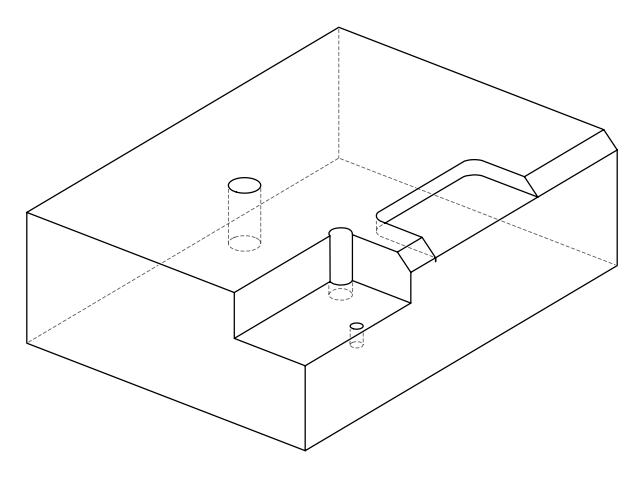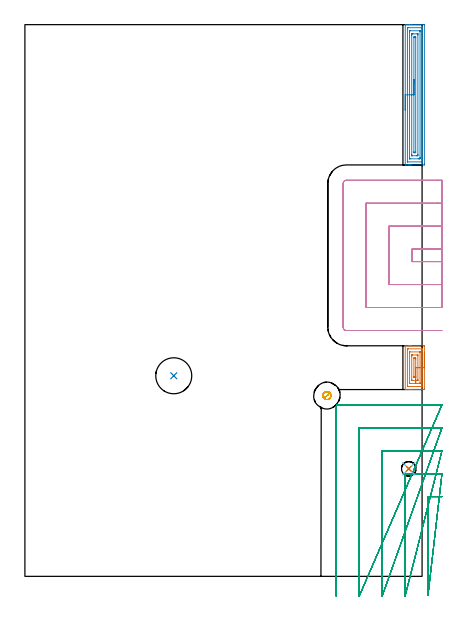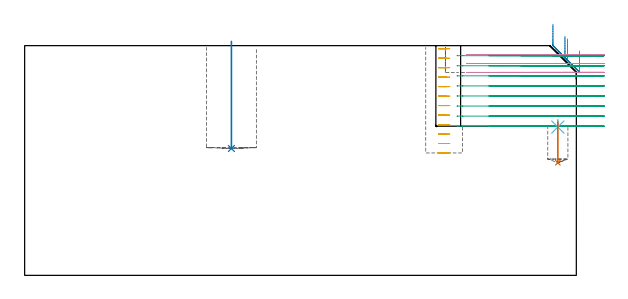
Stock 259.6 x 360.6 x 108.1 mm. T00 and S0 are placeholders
(PLAN: 8 operations, 5 tool changes, 30.5 min)
(1 AREA_MILL | FG_CHAMFER_SURFACE | UGT0205_001 | 1.37 min | 3278 mm3)
(2 AREA_MILL_1 | FG_CHAMFER_SURFACE_1 | UGT0205_001 | 3.89 min | 7686 mm3)
(3 MILL_OPEN_POCKET | POCKET_OPEN | UGT0201_094 | Follow Part, ap 5, ae 75% | 18.21 min | 304411 mm3)
(4 MILL_SLOT | SLOT_PARTIAL_RECTANGULAR | UGT0201_094 | Follow Part, ap 5, ae 75% | 5.36 min | 89890 mm3)
(5 MILL_BLIND_HOLE_FROM_SOLID_MATERIAL | STEP1POCKET | NXT0201_011 | Spiral | 1.33 min | 7589 mm3)
(6 SPOT_DRILL | STEP1POCKET_1 | NXT0321_9005460120000 | 0.04 min | 5 mm3)
(7 DRILL_BLIND_HOLE_INTO_CENTER | STEP1POCKET_1 | NXT0301_066 | 0.09 min | 1122 mm3)
(8 INDEXABLE_INSERT_DRILL_BLIND_HOLE_FROM_SOLID | STEP1POCKET_2 | NXT0302_018 | 0.2 min | 20863 mm3)
(TOOL UGT0205_001 | Chamfer Mill 20 x 3 x 45 deg. | D20 FL50 Z2)
(TOOL UGT0201_094 | End mill 20 mm | D20 FL38 Z4)
(TOOL NXT0201_011 | ENDMILL 12mm [2P460-1200-NA 1630] | D12 FL38 Z6)
(TOOL NXT0321_9005460120000 | NC Spot Drill, 142deg, 12mm, Carbide, Uncoated | D12 PA142 FL30 Z2)
(TOOL NXT0301_066 | Carbide Drill 9.5mm [860.1-0950-029A1-MM 2214] | D9.5 PA140 FL47 Z2)
(TOOL NXT0302_018 | Index. Insert Drill 23.5mm [880-D2350L25-03] | D23.5 PA176 FL71 Z2)
(OP 1 AREA_MILL)
G17 G21 G94 G90
T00 M6
G54
G17 G0 G90 X261.1 Y146.4 S1061 M3
G43 Z118.1 H0
Z105.6
G94 G1 Y146.362 Z104.728 F250.
Y146.248 Z103.863
Y146.059 Z103.012
Y145.797 Z102.18
Y145.463 Z101.374
Y145.06 Z100.6
Y144.592 Z99.864
Y144.06 Z99.172
Y143.471 Z98.529
Y142.828 Z97.939
Y142.136 Z97.408
Y141.4 Z96.94
Y140.626 Z96.537
Y139.82 Z96.203
Y138.988 Z95.941
Y138.136 Z95.752
Y137.272 Z95.638
Y136.4 Z95.6
Y122.64
X261.095 Y122.247 Z95.602
X261.091 Y122.11 Z95.605
X260.948 Y122.1 Z95.748
X252.638 Z104.055
X251.944 Z104.753
X251.753 Z104.944
X251.059 Z105.638
X250.868 Z105.828
X249.39 Z107.309
X249.099 Z107.6
X248.814 Y122.101 Z107.885
X248.606 Y122.11 Z108.092
X248.6 Y122.196 Z108.1
Y150.604
X248.606 Y150.69 Z108.092
X248.815 Y150.7 Z107.883
X250.486 Z106.213
X250.868 Z105.828
X251.059 Z105.638
X251.753 Z104.944
X251.944 Z104.753
X252.638 Z104.055
X260.601 Z96.095
X260.951 Y150.697 Z95.745
X261.091 Y150.69 Z95.605
X261.099 Y150.549 Z95.599
X261.1 Y150.16 Z95.6
Y136.4
X259.686 Z97.014
Y124.415
X259.684 Y124.201 Z97.016
X259.682 Y124.148 Z97.018
X259.679 Y124.126 Z97.021
X259.667 Y124.11 Z97.033
X259.46 Y124.106 Z97.24
X259.145 Y124.101 Z97.555
X250.297 Z106.403
X250.122 Y124.106 Z106.578
X250.066 Y124.11 Z106.634
X250.021 Y124.119 Z106.679
X250.014 Y124.415 Z106.686
Y148.385
X250.016 Y148.599 Z106.684
X250.018 Y148.652 Z106.682
X250.021 Y148.674 Z106.679
X250.033 Y148.69 Z106.667
X250.24 Y148.694 Z106.46
X250.555 Y148.699 Z106.145
X259.403 Z97.297
X259.578 Y148.694 Z97.122
X259.634 Y148.69 Z97.066
X259.679 Y148.681 Z97.021
X259.686 Y148.385 Z97.014
Y136.4
X258.272 Z98.428
X258.271 Y126.754 Z98.429
X258.266 Y126.191 Z98.434
X258.265 Y126.119 Z98.435
X258.128 Y126.107 Z98.572
X258.036 Y126.101 Z98.664
X251.663 Z105.037
X251.482 Y126.106 Z105.218
X251.435 Y126.11 Z105.265
X251.433 Y126.118 Z105.267
X251.43 Y126.144 Z105.27
X251.429 Y126.191 Z105.271
Y146.046
X251.434 Y146.609 Z105.266
X251.435 Y146.681 Z105.265
X251.572 Y146.693 Z105.128
X251.664 Y146.699 Z105.036
X258.037 Z98.663
X258.218 Y146.694 Z98.482
X258.265 Y146.69 Z98.435
X258.267 Y146.682 Z98.433
X258.27 Y146.656 Z98.43
X258.271 Y146.609 Z98.429
X258.272 Y136.4 Z98.428
X256.857 Z99.843
Y128.854
X256.855 Y128.174 Z99.845
X256.853 Y128.127 Z99.847
X256.851 Y128.111 Z99.849
X256.834 Y128.108 Z99.866
X256.741 Y128.104 Z99.959
X256.553 Y128.101 Z100.147
X256.177 Y128.1 Z100.523
X253.389 Z103.311
X253.092 Y128.102 Z103.608
X252.943 Y128.106 Z103.757
X252.87 Y128.11 Z103.83
X252.849 Y128.118 Z103.851
X252.848 Y128.142 Z103.852
X252.844 Y128.648 Z103.856
X252.843 Y143.946 Z103.857
X252.845 Y144.626 Z103.855
X252.847 Y144.673 Z103.853
X252.849 Y144.689 Z103.851
X252.866 Y144.692 Z103.834
X252.959 Y144.696 Z103.741
X253.147 Y144.699 Z103.553
X253.523 Y144.7 Z103.177
X256.311 Z100.389
X256.608 Y144.698 Z100.092
X256.757 Y144.694 Z99.943
X256.83 Y144.69 Z99.87
X256.851 Y144.682 Z99.849
X256.852 Y144.658 Z99.848
X256.857 Y144.152 Z99.843
Y136.4
X255.443 Z101.257
Y130.478
Y130.327
X255.441 Y130.226 Z101.259
X255.438 Y130.146 Z101.262
X255.434 Y130.109 Z101.266
X255.424 Y130.107 Z101.277
X255.292 Y130.103 Z101.408
X254.935 Y130.1 Z101.765
X254.408 Y130.101 Z102.292
X254.332 Y130.102 Z102.368
X254.286 Y130.106 Z102.414
X254.267 Y130.109 Z102.433
X254.264 Y130.176 Z102.436
X254.258 Y130.478 Z102.442
X254.257 Y130.63 Z102.443
Y130.781
Y142.473
X254.259 Y142.574 Z102.441
X254.262 Y142.653 Z102.438
X254.266 Y142.691 Z102.434
X254.277 Y142.693 Z102.423
X254.408 Y142.697 Z102.292
X254.765 Y142.7 Z101.935
X255.292 Y142.699 Z101.408
X255.368 Y142.698 Z101.332
X255.414 Y142.694 Z101.286
X255.434 Y142.691 Z101.266
X255.436 Y142.624 Z101.264
X255.442 Y142.322 Z101.258
X255.443 Y142.17 Z101.257
Y142.019
Y136.4
Y135.528 Z101.295
Y134.664 Z101.409
Y133.812 Z101.598
Y132.98 Z101.86
Y132.174 Z102.194
Y131.4 Z102.597
Y130.664 Z103.065
Y129.972 Z103.596
Y129.329 Z104.186
Y128.74 Z104.829
Y128.208 Z105.521
Y127.74 Z106.257
Y127.337 Z107.031
Y127.003 Z107.837
Y126.741 Z108.669
Y126.552 Z109.52
Y126.438 Z110.385
Y126.4 Z111.257
G0 Z118.1
M5
M2
(OP 2 AREA_MILL_1)
G17 G21 G94 G90
T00 M6
G54
G17 G0 G90 X248.6 Y304.75 S1061 M3
G43 Z118.1 H0
G94 G1 Y304.788 Z117.228 F250.
Y304.902 Z116.363
Y305.091 Z115.512
Y305.353 Z114.68
Y305.687 Z113.874
Y306.09 Z113.1
Y306.559 Z112.364
Y307.09 Z111.672
Y307.679 Z111.029
Y308.322 Z110.439
Y309.014 Z109.908
Y309.75 Z109.44
Y310.524 Z109.037
Y311.33 Z108.703
Y312.162 Z108.441
Y313.014 Z108.252
Y313.878 Z108.138
Y314.75 Z108.1
Y360.497
X248.606 Y360.59 Z108.092
X248.831 Y360.6 Z107.867
X250.458 Z106.241
X250.868 Z105.828
X251.074 Z105.624
X251.753 Z104.944
X251.958 Z104.739
X252.638 Z104.056
X260.601 Z96.095
X260.944 Y360.597 Z95.752
X261.091 Y360.59 Z95.605
X261.099 Y360.442 Z95.599
X261.1 Y360.053 Z95.6
Y269.447
X261.095 Y269.055 Z95.602
X261.091 Y268.91 Z95.605
X260.941 Y268.9 Z95.755
X252.638 Z104.056
X251.958 Z104.739
X251.753 Z104.944
X251.073 Z105.624
X250.868 Z105.828
X250.458 Z106.241
X249.509 Z107.19
X248.83 Y268.901 Z107.869
X248.606 Y268.91 Z108.092
X248.6 Y269.003 Z108.1
Y314.75
X250.014 Z106.686
X250.015 Y358.276 Z106.685
X250.018 Y358.49 Z106.682
X250.021 Y358.588 Z106.679
X250.223 Y358.593 Z106.477
X250.547 Y358.599 Z106.153
X259.395 Z97.305
X259.576 Y358.594 Z97.124
X259.636 Y358.59 Z97.064
X259.679 Y358.574 Z97.021
X259.686 Y358.276 Z97.014
X259.685 Y271.224 Z97.015
X259.682 Y271.01 Z97.018
X259.679 Y270.912 Z97.021
X259.477 Y270.907 Z97.223
X259.153 Y270.901 Z97.547
X250.305 Z106.395
X250.124 Y270.906 Z106.576
X250.064 Y270.91 Z106.636
X250.021 Y270.926 Z106.679
X250.014 Y271.224 Z106.686
Y314.75
X251.428 Z105.272
X251.429 Y355.937 Z105.271
X251.433 Y356.5 Z105.267
X251.435 Y356.579 Z105.265
X251.438 Y356.59 Z105.262
X251.487 Y356.594 Z105.213
X251.553 Y356.598 Z105.147
X251.653 Y356.6 Z105.047
X251.753 Z104.947
X257.947 Y356.599 Z98.753
X258.047 Y356.597 Z98.653
X258.246 Y356.59 Z98.454
X258.266 Y356.583 Z98.434
X258.268 Y356.573 Z98.432
X258.27 Y356.546 Z98.43
X258.271 Y356.5 Z98.429
X258.272 Y356.174 Z98.428
X258.271 Y273.889 Z98.429
X258.27 Y273.564 Z98.43
X258.266 Y273. Z98.434
X258.265 Y272.928 Z98.435
X258.146 Y272.91 Z98.554
X258.045 Y272.902 Z98.655
X257.947 Y272.901 Z98.753
X257.162 Y272.9 Z99.538
X251.753 Y272.901 Z104.947
X251.653 Y272.903 Z105.047
X251.454 Y272.91 Z105.246
X251.434 Y272.917 Z105.266
X251.432 Y272.927 Z105.268
X251.43 Y272.954 Z105.27
X251.429 Y273. Z105.271
X251.428 Y273.326 Z105.272
Y314.75
X252.843 Z103.857
Y353.835
X252.844 Y354.516 Z103.856
X252.847 Y354.562 Z103.853
X252.849 Y354.582 Z103.851
X252.858 Y354.59 Z103.842
X252.951 Y354.594 Z103.749
X253.142 Y354.598 Z103.558
X253.523 Y354.6 Z103.177
X253.645 Z103.055
X256.3 Z100.4
X256.607 Y354.599 Z100.093
X256.761 Y354.597 Z99.939
X256.837 Y354.593 Z99.863
X256.851 Y354.59 Z99.849
X256.853 Y354.581 Z99.847
X256.855 Y354.552 Z99.845
X256.857 Y354.04 Z99.843
Y353.835
Y275.871
X256.856 Y275.665 Z99.844
X256.851 Y274.989 Z99.849
X256.838 Y274.91 Z99.862
X256.749 Y274.907 Z99.951
X256.558 Y274.903 Z100.142
X256.177 Y274.9 Z100.523
X256.055 Z100.645
X253.4 Z103.3
X253.093 Y274.901 Z103.607
X252.939 Y274.903 Z103.761
X252.863 Y274.907 Z103.837
X252.849 Y274.91 Z103.851
X252.847 Y274.919 Z103.853
X252.845 Y274.948 Z103.855
X252.843 Y275.46 Z103.857
Y275.665
Y314.75
X254.257 Z102.443
Y352.058
X254.258 Y352.208 Z102.442
X254.264 Y352.36 Z102.436
X254.279 Y352.59 Z102.421
X254.408 Y352.594 Z102.292
X254.753 Y352.599 Z101.947
X255.292 Y352.6 Z101.408
X255.37 Y352.598 Z101.331
X255.416 Y352.594 Z101.284
X255.436 Y352.59 Z101.264
X255.439 Y352.512 Z101.261
X255.443 Y352.21 Z101.257
Y352.058
Y277.442
X255.442 Y277.292 Z101.258
X255.436 Y277.14 Z101.264
X255.421 Y276.91 Z101.279
X255.292 Y276.906 Z101.408
X254.947 Y276.901 Z101.753
X254.408 Y276.9 Z102.292
X254.331 Y276.902 Z102.369
X254.284 Y276.906 Z102.416
X254.264 Y276.91 Z102.436
X254.261 Y276.988 Z102.439
X254.258 Y277.29 Z102.442
X254.257 Y277.442 Z102.443
Y314.75
Y315.622 Z102.481
Y316.487 Z102.595
Y317.338 Z102.784
Y318.17 Z103.046
Y318.976 Z103.38
Y319.75 Z103.783
Y320.486 Z104.252
Y321.178 Z104.783
Y321.821 Z105.372
Y322.41 Z106.015
Y322.942 Z106.707
Y323.41 Z107.443
Y323.813 Z108.217
Y324.147 Z109.023
Y324.409 Z109.855
Y324.598 Z110.707
Y324.712 Z111.572
Y324.75 Z112.443
G0 Z118.1
M5
M2
(OP 3 MILL_OPEN_POCKET)
G17 G21 G94 G90
T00 M6
G54
G17 G0 G90 X272.6 Y52.1 S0 M3
G43 Z118.1 H0
Z103.362
G94 G1 X269.6 F250.
X263.5 F500.
Y-9.208
Y-12.208 F250.
X272.6 Y67.1 F500.
X269.6 F250.
X248.5 F500.
Y-10.
Y-13. F250.
X272.6 Y82.1 F500.
X269.6 F250.
X233.5 F500.
Y-10.
Y-13. F250.
X272.6 Y97.1 F500.
X269.6 F250.
X218.5 F500.
Y-10.
Y-13. F250.
X272.6 Y112.1 F500.
X269.6 F250.
X206.2 F500.
G3 X205.975 Y112.091 R2.7
G1 X203.699 Y111.901
X203.509 Y109.625
G3 X203.5 Y109.4 R2.7
G1 Y-10.
Y-13. F250.
G0 Z118.1
X272.6 Y52.1
Z98.625
G1 X269.6
X263.5 F500.
Y-9.208
Y-12.208 F250.
X272.6 Y67.1 F500.
X269.6 F250.
X248.5 F500.
Y-10.
Y-13. F250.
X272.6 Y82.1 F500.
X269.6 F250.
X233.5 F500.
Y-10.
Y-13. F250.
X272.6 Y97.1 F500.
X269.6 F250.
X218.5 F500.
Y-10.
Y-13. F250.
X272.6 Y112.1 F500.
X269.6 F250.
X206.2 F500.
G3 X205.975 Y112.091 R2.7
G1 X203.699 Y111.901
X203.509 Y109.625
G3 X203.5 Y109.4 R2.7
G1 Y-10.
Y-13. F250.
G0 Z118.1
X272.6 Y52.1
Z93.887
G1 X269.6
X263.5 F500.
Y-9.208
Y-12.208 F250.
X272.6 Y67.1 F500.
X269.6 F250.
X248.5 F500.
Y-10.
Y-13. F250.
X272.6 Y82.1 F500.
X269.6 F250.
X233.5 F500.
Y-10.
Y-13. F250.
X272.6 Y97.1 F500.
X269.6 F250.
X218.5 F500.
Y-10.
Y-13. F250.
X272.6 Y112.1 F500.
X269.6 F250.
X206.2 F500.
G3 X205.975 Y112.091 R2.7
G1 X203.699 Y111.901
X203.509 Y109.625
G3 X203.5 Y109.4 R2.7
G1 Y-10.
Y-13. F250.
G0 Z118.1
X272.6 Y52.1
Z89.15
G1 X269.6
X263.5 F500.
Y-9.208
Y-12.208 F250.
X272.6 Y67.1 F500.
X269.6 F250.
X248.5 F500.
Y-10.
Y-13. F250.
X272.6 Y82.1 F500.
X269.6 F250.
X233.5 F500.
Y-10.
Y-13. F250.
X272.6 Y97.1 F500.
X269.6 F250.
X218.5 F500.
Y-10.
Y-13. F250.
X272.6 Y112.1 F500.
X269.6 F250.
X206.2 F500.
G3 X205.975 Y112.091 R2.7
G1 X203.699 Y111.901
X203.509 Y109.625
G3 X203.5 Y109.4 R2.7
G1 Y-10.
Y-13. F250.
G0 Z118.1
X272.6 Y52.1
Z84.412
G1 X269.6
X263.5 F500.
Y-9.208
Y-12.208 F250.
X272.6 Y67.1 F500.
X269.6 F250.
X248.5 F500.
Y-10.
Y-13. F250.
X272.6 Y82.1 F500.
X269.6 F250.
X233.5 F500.
Y-10.
Y-13. F250.
X272.6 Y97.1 F500.
X269.6 F250.
X218.5 F500.
Y-10.
Y-13. F250.
X272.6 Y112.1 F500.
X269.6 F250.
X206.2 F500.
G3 X205.975 Y112.091 R2.7
G1 X203.699 Y111.901
X203.509 Y109.625
G3 X203.5 Y109.4 R2.7
G1 Y-10.
Y-13. F250.
G0 Z118.1
X272.6 Y52.1
Z79.675
G1 X269.6
X263.5 F500.
Y-9.208
Y-12.208 F250.
X272.6 Y67.1 F500.
X269.6 F250.
X248.5 F500.
Y-10.
Y-13. F250.
X272.6 Y82.1 F500.
X269.6 F250.
X233.5 F500.
Y-10.
Y-13. F250.
X272.6 Y97.1 F500.
X269.6 F250.
X218.5 F500.
Y-10.
Y-13. F250.
X272.6 Y112.1 F500.
X269.6 F250.
X206.2 F500.
G3 X205.975 Y112.091 R2.7
G1 X203.699 Y111.901
X203.509 Y109.625
G3 X203.5 Y109.4 R2.7
G1 Y-10.
Y-13. F250.
G0 Z118.1
X272.6 Y52.1
Z74.937
G1 X269.6
X263.5 F500.
Y-9.208
Y-12.208 F250.
X272.6 Y67.1 F500.
X269.6 F250.
X248.5 F500.
Y-10.
Y-13. F250.
X272.6 Y82.1 F500.
X269.6 F250.
X233.5 F500.
Y-10.
Y-13. F250.
X272.6 Y97.1 F500.
X269.6 F250.
X218.5 F500.
Y-10.
Y-13. F250.
X272.6 Y112.1 F500.
X269.6 F250.
X206.2 F500.
G3 X205.975 Y112.091 R2.7
G1 X203.699 Y111.901
X203.509 Y109.625
G3 X203.5 Y109.4 R2.7
G1 Y-10.
Y-13. F250.
G0 Z118.1
X272.6 Y52.1
Z70.2
G1 X269.6
X263.5 F500.
Y-9.208
Y-12.208 F250.
X272.6 Y67.1 F500.
X269.6 F250.
X248.5 F500.
Y-10.
Y-13. F250.
X272.6 Y82.1 F500.
X269.6 F250.
X233.5 F500.
Y-10.
Y-13. F250.
X272.6 Y97.1 F500.
X269.6 F250.
X218.5 F500.
Y-10.
Y-13. F250.
X272.6 Y112.1 F500.
X269.6 F250.
X206.2 F500.
G3 X205.975 Y112.091 R2.7
G1 X203.699 Y111.901
X203.509 Y109.625
G3 X203.5 Y109.4 R2.7
G1 Y-10.
Y-13. F250.
G0 Z118.1
M5
M2
(OP 4 MILL_SLOT)
G17 G21 G94 G90
T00 M6
G54
G17 G0 G90 X272.6 Y213.9 S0 M3
G43 Z118.1 H0
Z103.9
G94 G1 X269.6 F250.
X253. F500.
Y205.7
X269.6
X272.6 F250.
Y228.9
X269.6
X238. F500.
Y190.7
X269.6
X272.6 F250.
Y243.9
X269.6
X223. F500.
Y175.7
X269.6
X272.6 F250.
Y258.9
X269.6
X210.2 F500.
G3 X208. Y256.7 R2.2
G1 Y162.9
G3 X210.2 Y160.7 R2.2
G1 X269.6
X272.6 F250.
G0 Y213.9 Z99.7
G1 X269.6
X253. F500.
Y205.7
X269.6
X272.6 F250.
Y228.9
X269.6
X238. F500.
Y190.7
X269.6
X272.6 F250.
Y243.9
X269.6
X223. F500.
Y175.7
X269.6
X272.6 F250.
Y258.9
X269.6
X210.2 F500.
G3 X208. Y256.7 R2.2
G1 Y162.9
G3 X210.2 Y160.7 R2.2
G1 X269.6
X272.6 F250.
G0 Y213.9 Z95.5
G1 X269.6
X253. F500.
Y205.7
X269.6
X272.6 F250.
Y228.9
X269.6
X238. F500.
Y190.7
X269.6
X272.6 F250.
Y243.9
X269.6
X223. F500.
Y175.7
X269.6
X272.6 F250.
Y258.9
X269.6
X210.2 F500.
G3 X208. Y256.7 R2.2
G1 Y162.9
G3 X210.2 Y160.7 R2.2
G1 X269.6
X272.6 F250.
G0 Z118.1
M5
M2
(OP 5 MILL_BLIND_HOLE_FROM_SOLID_MATERIAL)
G17 G21 G94 G90
T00 M6
G54
G17 G0 G90 X197.4 Y118.2 S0 M3
G43 Z118.1 H1
Z106.642
G94 G3 X197.814 Y120.436 R1.156 F250.
X194.926 Y119.15 R2.236
X196.45 Y115.726 R2.65
X194.926 Y119.15 R-2.65
X195.688 Y117.438 R1.325
X197.4 Y118.2 R1.325
G0 Z102.183
G3 X197.814 Y120.436 R1.156
X194.926 Y119.15 R2.236
X196.45 Y115.726 R2.65
X194.926 Y119.15 R-2.65
X195.688 Y117.438 R1.325
X197.4 Y118.2 R1.325
G0 Z97.725
G3 X197.814 Y120.436 R1.156
X194.926 Y119.15 R2.236
X196.45 Y115.726 R2.65
X194.926 Y119.15 R-2.65
X195.688 Y117.438 R1.325
X197.4 Y118.2 R1.325
G0 Z93.267
G3 X197.814 Y120.436 R1.156
X194.926 Y119.15 R2.236
X196.45 Y115.726 R2.65
X194.926 Y119.15 R-2.65
X195.688 Y117.438 R1.325
X197.4 Y118.2 R1.325
G0 Z88.808
G3 X197.814 Y120.436 R1.156
X194.926 Y119.15 R2.236
X196.45 Y115.726 R2.65
X194.926 Y119.15 R-2.65
X195.688 Y117.438 R1.325
X197.4 Y118.2 R1.325
G0 Z84.35
G3 X197.814 Y120.436 R1.156
X194.926 Y119.15 R2.236
X196.45 Y115.726 R2.65
X194.926 Y119.15 R-2.65
X195.688 Y117.438 R1.325
X197.4 Y118.2 R1.325
G0 Z79.892
G3 X197.814 Y120.436 R1.156
X194.926 Y119.15 R2.236
X196.45 Y115.726 R2.65
X194.926 Y119.15 R-2.65
X195.688 Y117.438 R1.325
X197.4 Y118.2 R1.325
G0 Z75.433
G3 X197.814 Y120.436 R1.156
X194.926 Y119.15 R2.236
X196.45 Y115.726 R2.65
X194.926 Y119.15 R-2.65
X195.688 Y117.438 R1.325
X197.4 Y118.2 R1.325
G0 Z70.975
G3 X197.814 Y120.436 R1.156
X194.926 Y119.15 R2.236
X196.45 Y115.726 R2.65
X194.926 Y119.15 R-2.65
X195.688 Y117.438 R1.325
X197.4 Y118.2 R1.325
G0 Z66.517
G3 X197.814 Y120.436 R1.156
X194.926 Y119.15 R2.236
X196.45 Y115.726 R2.65
X194.926 Y119.15 R-2.65
X195.688 Y117.438 R1.325
X197.4 Y118.2 R1.325
G0 Z62.058
G3 X197.814 Y120.436 R1.156
X194.926 Y119.15 R2.236
X196.45 Y115.726 R2.65
X194.926 Y119.15 R-2.65
X195.688 Y117.438 R1.325
X197.4 Y118.2 R1.325
G0 Z57.6
G3 X197.814 Y120.436 R1.156
X194.926 Y119.15 R2.236
X196.45 Y115.726 R2.65
X194.926 Y119.15 R-2.65
X195.688 Y117.438 R1.325
X197.4 Y118.2 R1.325
G0 Z118.1
M5
M2
(OP 6 SPOT_DRILL)
G17 G21 G94 G90
T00 M6
G54
G17 G0 G90 X250.9 Y70.3 S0 M3
G43 Z118.1 H0
G94 G81 G98 Z69.791 F250. R73.2
G80
M5
M2
(OP 7 DRILL_BLIND_HOLE_INTO_CENTER)
G17 G21 G94 G90
T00 M6
G54
G17 G0 G90 X250.9 Y70.3 S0 M3
G43 Z118.1 H1
G94 G81 G98 Z53. F250. R72.2
G80
M5
M2
(OP 8 INDEXABLE_INSERT_DRILL_BLIND_HOLE_FROM_SOLID)
G17 G21 G94 G90
T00 M6
G54
G17 G0 G90 X97.3 Y131.1 S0 M3
G43 Z118.1 H1
G94 G81 G98 Z59.7 F250. R110.1
G80
M5
M2
